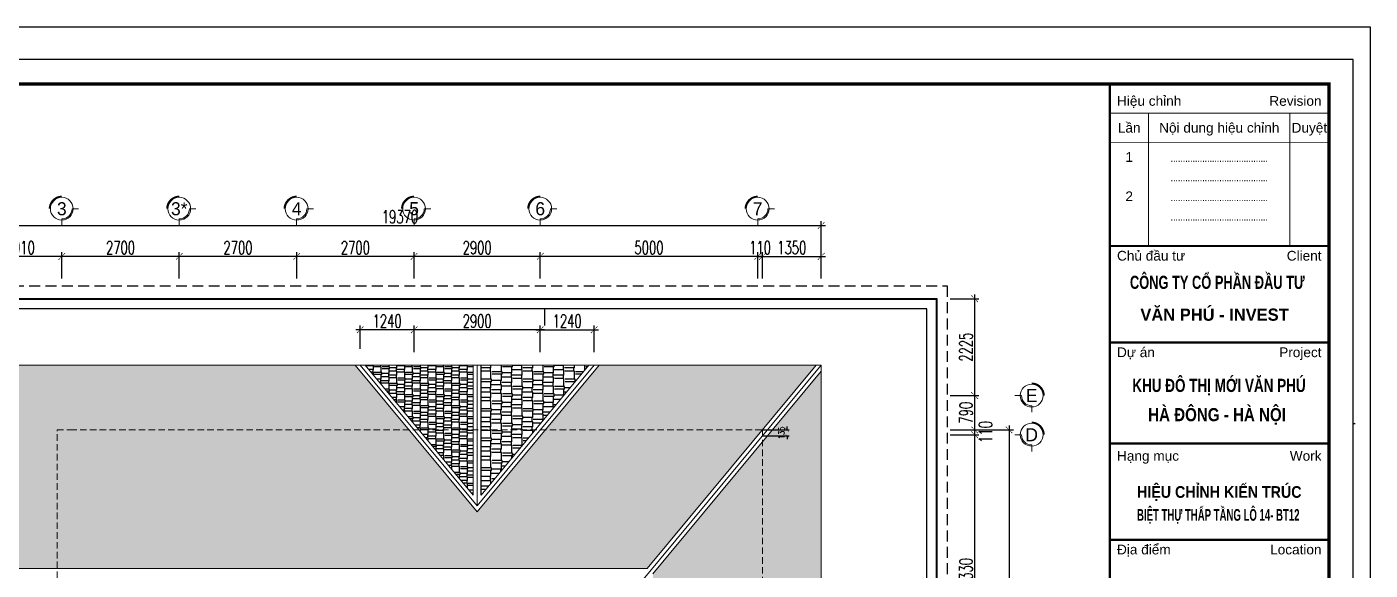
# Model space of a CAD drawing. Header units: millimetres. Extents: x -34806 to 662668, y 63228 to 99452.
# Drawn here: x 193090 to 223976, y 85471 to 97953 of the extents above; entities that cross this region are included whole.
import ezdxf
from ezdxf.enums import TextEntityAlignment as Align

# ---------------------------------------------------------------- set-up
doc = ezdxf.new("R2010")
doc.units = ezdxf.units.MM
doc.header["$LTSCALE"] = 200
doc.header["$MEASUREMENT"] = 0
doc.header["$PDMODE"] = 3
doc.header["$PDSIZE"] = 50
doc.linetypes.add('DASHED2', pattern=[0.375, 0.25, -0.125])
doc.linetypes.add('HIDDEN', pattern=[0.375, 0.25, -0.125])
doc.layers.get('0').update_dxf_attribs({"color": 95, "linetype": 'CONTINUOUS'})
doc.layers.get('DEFPOINTS').update_dxf_attribs({"linetype": 'CONTINUOUS'})
for name, color, linetype in [('DIM', 1, 'CONTINUOUS'), ('KHUNGTEN', 7, 'CONTINUOUS'), ('Net_Manh', 155, 'CONTINUOUS'), ('NOITHAT', 32, 'CONTINUOUS'), ('TEXT', 7, 'CONTINUOUS'), ('TPTA-Dimention', 251, 'CONTINUOUS'), ('TPTA-Text', 253, 'CONTINUOUS'), ('TPTA-Virtural', 253, 'CONTINUOUS')]:
    doc.layers.add(name, color=color, linetype=linetype)
doc.layers.add('hacth', color=251, linetype='CONTINUOUS', lineweight=13)
doc.layers.add('thay', color=7, linetype='CONTINUOUS', lineweight=18)
doc.styles.add('Aria H B iso', font='VHARIALB.ttf')
doc.styles.add('Arial iso', font='VNARIAL.ttf')
doc.styles.add('Arial N  iso', font='VNARIALN.ttf')
doc.styles.add('dam', font='VHAVANB.ttf', dxfattribs={"width": 0.9, "height": 450})
doc.styles.add('NHO', font='VNCC-RMS.SHX', dxfattribs={"width": 0.8})
doc.styles.add('RomanS', font='romans.shx', dxfattribs={"width": 0.8})
doc.styles.add('Scale', font='vnsimli.shx', dxfattribs={"width": 0.65, "bigfont": 'bigfont.shx'})
doc.dimstyles.new('D1', dxfattribs={"dimtxt": 140, "dimasz": 80, "dimexe": 50, "dimexo": 0, "dimgap": 60, "dimtad": 1, "dimdec": 0, "dimzin": 0, "dimdsep": 46, "dimtxsty": 'RomanS', "dimblk1": 'ARCHTICK', "dimblk2": 'ARCHTICK', "dimsah": 1, "dimcen": 100, "dimdle": 50, "dimclrt": 7, "dimadec": 0, "dimazin": 0, "dimtfac": 0.005, "dimtdec": 0, "dimtix": 1, "dimtofl": 0, "dimtmove": 2, "dimatfit": 3, "dimldrblk": 'ARCHTICK', "dimfxl": 1, "dimtvp": 0.8, "dimtolj": 1, "dimtzin": 0, "dimarcsym": 0})
doc.dimstyles.new('Scale', dxfattribs={"dimscale": 10, "dimtxt": 2, "dimasz": 0.8, "dimexe": 1, "dimexo": 0, "dimgap": 0.5, "dimtad": 1, "dimdec": 0, "dimzin": 0, "dimdsep": 46, "dimtxsty": 'Scale', "dimblk": 'ARCHTICK', "dimcen": 1, "dimdle": 1, "dimclrd": 8, "dimclre": 251, "dimclrt": 3, "dimadec": 0, "dimazin": 0, "dimtfac": 1, "dimtdec": 0, "dimtix": 1, "dimtmove": 2, "dimatfit": 3, "dimfxl": 1, "dimtolj": 1, "dimtzin": 0, "dimarcsym": 0})
pattern_1 = [(90, (0, -114049.68), (-240, 510), [120, -100, 140, -60, 180, -80]), (90, (-10, -113929.68), (-240, 510), [100, -380, 80, -120]), (90, (15, -113689.68), (-240, 510), [60, -620]), (180, (0, -114049.68), (-240, -170), [230, -730]), (180, (7e-15, -113929.68), (-240, -170), [225, -735]), (180, (1e-14, -113829.68), (-240, -170), [210, -750]), (180, (15, -113689.68), (-240, -170), [230, -730]), (180, (15, -113629.68), (-240, -170), [230, -730]), (180, (4e-14, -113449.68), (-240, -170), [220, -740])]

# ---------------------------------------------------------------- blocks, each defined once
blk = doc.blocks.new('_ArchTick')
at = {"layer": 'DIM', "color": 150}
blk.add_lwpolyline([(0.5, 0.5, 0.133, 0, 0), (0, 0, 0, 0.133, 0), (-0.5, -0.5, 0.133, 0.133, 0)], format="xyseb", dxfattribs=at)
blk = doc.blocks.new('*D720')
at = {"layer": 'DEFPOINTS', "color": 0}
for p in [(211354, 93389), (191984, 92170), (211354, 92170)]:
    blk.add_point(p, dxfattribs=at)
at = {"layer": 'TPTA-Text', "color": 8, "lineweight": -2}
blk.add_line((191884, 93389), (211454, 93389), dxfattribs=at)
at = {"layer": 'TPTA-Text', "color": 251, "lineweight": -2}
for p, q in [((191984, 92170), (191984, 93489)), ((211354, 92170), (211354, 93489))]:
    blk.add_line(p, q, dxfattribs=at)
at = {"layer": 'TPTA-Text', "color": 8, "lineweight": -2, "xscale": 150, "yscale": 150, "zscale": 150, "rotation": 180}
blk.add_blockref('_ArchTick', (191984, 93389), dxfattribs=at)
at = {"layer": 'TPTA-Text', "color": 8, "lineweight": -2, "xscale": 150, "yscale": 150, "zscale": 150}
blk.add_blockref('_ArchTick', (211354, 93389), dxfattribs=at)
at = {"layer": 'TPTA-Text', "color": 3, "insert": (201669, 93589), "char_height": 300, "attachment_point": 5, "style": 'Scale'}
blk.add_mtext('\\A1;19370', dxfattribs=at)
blk = doc.blocks.new('*D721')
at = {"layer": 'DEFPOINTS', "color": 0}
for p in [(209894, 92680), (209894, 92170), (210004, 92170)]:
    blk.add_point(p, dxfattribs=at)
at = {"layer": 'TPTA-Text', "color": 8, "lineweight": -2}
for p, q in [((209894, 92680), (209744, 92680)), ((210004, 92680), (209894, 92680)), ((210004, 92680), (210154, 92680))]:
    blk.add_line(p, q, dxfattribs=at)
at = {"layer": 'TPTA-Text', "color": 251, "lineweight": -2}
for p, q in [((209894, 92170), (209894, 92780)), ((210004, 92170), (210004, 92780))]:
    blk.add_line(p, q, dxfattribs=at)
at = {"layer": 'TPTA-Text', "color": 8, "lineweight": -2, "xscale": 150, "yscale": 150, "zscale": 150}
blk.add_blockref('_ArchTick', (209894, 92680), dxfattribs=at)
at = {"layer": 'TPTA-Text', "color": 8, "lineweight": -2, "xscale": 150, "yscale": 150, "zscale": 150, "rotation": 180}
blk.add_blockref('_ArchTick', (210004, 92680), dxfattribs=at)
at = {"layer": 'TPTA-Text', "color": 3, "insert": (209949, 92880), "char_height": 300, "attachment_point": 5, "style": 'Scale'}
blk.add_mtext('\\A1;110', dxfattribs=at)
blk = doc.blocks.new('*D722')
at = {"layer": 'DEFPOINTS', "color": 0}
for p in [(204894, 92680), (204894, 92170), (209894, 92170)]:
    blk.add_point(p, dxfattribs=at)
at = {"layer": 'TPTA-Text', "color": 8, "lineweight": -2}
blk.add_line((209994, 92680), (204794, 92680), dxfattribs=at)
at = {"layer": 'TPTA-Text', "color": 251, "lineweight": -2}
for p, q in [((204894, 92170), (204894, 92780)), ((209894, 92170), (209894, 92780))]:
    blk.add_line(p, q, dxfattribs=at)
at = {"layer": 'TPTA-Text', "color": 8, "lineweight": -2, "xscale": 150, "yscale": 150, "zscale": 150, "rotation": 180}
blk.add_blockref('_ArchTick', (204894, 92680), dxfattribs=at)
at = {"layer": 'TPTA-Text', "color": 8, "lineweight": -2, "xscale": 150, "yscale": 150, "zscale": 150}
blk.add_blockref('_ArchTick', (209894, 92680), dxfattribs=at)
at = {"layer": 'TPTA-Text', "color": 3, "insert": (207394, 92880), "char_height": 300, "attachment_point": 5, "style": 'Scale'}
blk.add_mtext('\\A1;5000', dxfattribs=at)
blk = doc.blocks.new('*D723')
at = {"layer": 'DEFPOINTS', "color": 0}
for p in [(201994, 92680), (201994, 92170), (204894, 92170)]:
    blk.add_point(p, dxfattribs=at)
at = {"layer": 'TPTA-Text', "color": 8, "lineweight": -2}
blk.add_line((204994, 92680), (201894, 92680), dxfattribs=at)
at = {"layer": 'TPTA-Text', "color": 251, "lineweight": -2}
for p, q in [((201994, 92170), (201994, 92780)), ((204894, 92170), (204894, 92780))]:
    blk.add_line(p, q, dxfattribs=at)
at = {"layer": 'TPTA-Text', "color": 8, "lineweight": -2, "xscale": 150, "yscale": 150, "zscale": 150, "rotation": 180}
blk.add_blockref('_ArchTick', (201994, 92680), dxfattribs=at)
at = {"layer": 'TPTA-Text', "color": 8, "lineweight": -2, "xscale": 150, "yscale": 150, "zscale": 150}
blk.add_blockref('_ArchTick', (204894, 92680), dxfattribs=at)
at = {"layer": 'TPTA-Text', "color": 3, "insert": (203444, 92880), "char_height": 300, "attachment_point": 5, "style": 'Scale'}
blk.add_mtext('\\A1;2900', dxfattribs=at)
blk = doc.blocks.new('*D724')
at = {"layer": 'DEFPOINTS', "color": 0}
for p in [(199294, 92680), (199294, 92170), (201994, 92170)]:
    blk.add_point(p, dxfattribs=at)
at = {"layer": 'TPTA-Text', "color": 8, "lineweight": -2}
blk.add_line((202094, 92680), (199194, 92680), dxfattribs=at)
at = {"layer": 'TPTA-Text', "color": 251, "lineweight": -2}
for p, q in [((199294, 92170), (199294, 92780)), ((201994, 92170), (201994, 92780))]:
    blk.add_line(p, q, dxfattribs=at)
at = {"layer": 'TPTA-Text', "color": 8, "lineweight": -2, "xscale": 150, "yscale": 150, "zscale": 150, "rotation": 180}
blk.add_blockref('_ArchTick', (199294, 92680), dxfattribs=at)
at = {"layer": 'TPTA-Text', "color": 8, "lineweight": -2, "xscale": 150, "yscale": 150, "zscale": 150}
blk.add_blockref('_ArchTick', (201994, 92680), dxfattribs=at)
at = {"layer": 'TPTA-Text', "color": 3, "insert": (200644, 92880), "char_height": 300, "attachment_point": 5, "style": 'Scale'}
blk.add_mtext('\\A1;2700', dxfattribs=at)
blk = doc.blocks.new('*D725')
at = {"layer": 'DEFPOINTS', "color": 0}
for p in [(191984, 92680), (191984, 92170), (193894, 92170)]:
    blk.add_point(p, dxfattribs=at)
at = {"layer": 'TPTA-Text', "color": 8, "lineweight": -2}
blk.add_line((193994, 92680), (191884, 92680), dxfattribs=at)
at = {"layer": 'TPTA-Text', "color": 251, "lineweight": -2}
for p, q in [((191984, 92170), (191984, 92780)), ((193894, 92170), (193894, 92780))]:
    blk.add_line(p, q, dxfattribs=at)
at = {"layer": 'TPTA-Text', "color": 8, "lineweight": -2, "xscale": 150, "yscale": 150, "zscale": 150, "rotation": 180}
blk.add_blockref('_ArchTick', (191984, 92680), dxfattribs=at)
at = {"layer": 'TPTA-Text', "color": 8, "lineweight": -2, "xscale": 150, "yscale": 150, "zscale": 150}
blk.add_blockref('_ArchTick', (193894, 92680), dxfattribs=at)
at = {"layer": 'TPTA-Text', "color": 3, "insert": (192939, 92880), "char_height": 300, "attachment_point": 5, "style": 'Scale'}
blk.add_mtext('\\A1;1910', dxfattribs=at)
blk = doc.blocks.new('*D726')
at = {"layer": 'DEFPOINTS', "color": 0}
for p in [(211354, 92680), (210004, 92170), (211354, 92170)]:
    blk.add_point(p, dxfattribs=at)
at = {"layer": 'TPTA-Text', "color": 8, "lineweight": -2}
blk.add_line((209904, 92680), (211454, 92680), dxfattribs=at)
at = {"layer": 'TPTA-Text', "color": 251, "lineweight": -2}
for p, q in [((210004, 92170), (210004, 92780)), ((211354, 92170), (211354, 92780))]:
    blk.add_line(p, q, dxfattribs=at)
at = {"layer": 'TPTA-Text', "color": 8, "lineweight": -2, "xscale": 150, "yscale": 150, "zscale": 150, "rotation": 180}
blk.add_blockref('_ArchTick', (210004, 92680), dxfattribs=at)
at = {"layer": 'TPTA-Text', "color": 8, "lineweight": -2, "xscale": 150, "yscale": 150, "zscale": 150}
blk.add_blockref('_ArchTick', (211354, 92680), dxfattribs=at)
at = {"layer": 'TPTA-Text', "color": 3, "insert": (210679, 92880), "char_height": 300, "attachment_point": 5, "style": 'Scale'}
blk.add_mtext('\\A1;1350', dxfattribs=at)
blk = doc.blocks.new('*D730')
at = {"layer": 'DEFPOINTS', "color": 0}
for p in [(214321, 88692), (214321, 74872), (215673, 74872)]:
    blk.add_point(p, dxfattribs=at)
at = {"layer": 'TPTA-Text', "color": 251, "lineweight": -2}
for p, q in [((214321, 88692), (215773, 88692)), ((214321, 74872), (215773, 74872))]:
    blk.add_line(p, q, dxfattribs=at)
at = {"layer": 'TPTA-Text', "color": 8, "lineweight": -2}
blk.add_line((215673, 88792), (215673, 74772), dxfattribs=at)
at = {"layer": 'TPTA-Text', "color": 8, "lineweight": -2, "xscale": 150, "yscale": 150, "zscale": 150}
for p, rotation in [((215673, 88692), 90), ((215673, 74872), 270)]:
    blk.add_blockref('_ArchTick', p, dxfattribs=dict(at, rotation=rotation))
at = {"layer": 'TPTA-Text', "color": 3, "insert": (215473, 81782), "char_height": 300, "attachment_point": 5, "rotation": 90, "style": 'Scale'}
blk.add_mtext('\\A1;13820', dxfattribs=at)
blk = doc.blocks.new('*D731')
at = {"layer": 'DEFPOINTS', "color": 0}
for p in [(214321, 91707), (214321, 89482), (214882, 89482)]:
    blk.add_point(p, dxfattribs=at)
at = {"layer": 'TPTA-Text', "color": 8, "lineweight": -2}
blk.add_line((214882, 91807), (214882, 89382), dxfattribs=at)
at = {"layer": 'TPTA-Text', "color": 251, "lineweight": -2}
for p, q in [((214321, 91707), (214982, 91707)), ((214321, 89482), (214982, 89482))]:
    blk.add_line(p, q, dxfattribs=at)
at = {"layer": 'TPTA-Text', "color": 8, "lineweight": -2, "xscale": 150, "yscale": 150, "zscale": 150}
for p, rotation in [((214882, 91707), 90), ((214882, 89482), 270)]:
    blk.add_blockref('_ArchTick', p, dxfattribs=dict(at, rotation=rotation))
at = {"layer": 'TPTA-Text', "color": 3, "insert": (214682, 90594), "char_height": 300, "attachment_point": 5, "rotation": 90, "style": 'Scale'}
blk.add_mtext('\\A1;2225', dxfattribs=at)
blk = doc.blocks.new('*D732')
at = {"layer": 'DEFPOINTS', "color": 0}
for p in [(214321, 89482), (214321, 88692), (214882, 88692)]:
    blk.add_point(p, dxfattribs=at)
at = {"layer": 'TPTA-Text', "color": 8, "lineweight": -2}
blk.add_line((214882, 89582), (214882, 88592), dxfattribs=at)
at = {"layer": 'TPTA-Text', "color": 251, "lineweight": -2}
for p, q in [((214321, 89482), (214982, 89482)), ((214321, 88692), (214982, 88692))]:
    blk.add_line(p, q, dxfattribs=at)
at = {"layer": 'TPTA-Text', "color": 8, "lineweight": -2, "xscale": 150, "yscale": 150, "zscale": 150}
for p, rotation in [((214882, 89482), 90), ((214882, 88692), 270)]:
    blk.add_blockref('_ArchTick', p, dxfattribs=dict(at, rotation=rotation))
at = {"layer": 'TPTA-Text', "color": 3, "insert": (214682, 89087), "char_height": 300, "attachment_point": 5, "rotation": 90, "style": 'Scale'}
blk.add_mtext('\\A1;790', dxfattribs=at)
blk = doc.blocks.new('*D733')
at = {"layer": 'DEFPOINTS', "color": 0}
for p in [(214321, 88692), (214321, 88582), (214882, 88582)]:
    blk.add_point(p, dxfattribs=at)
at = {"layer": 'TPTA-Text', "color": 251, "lineweight": -2}
for p, q in [((214321, 88692), (214982, 88692)), ((214321, 88582), (214982, 88582))]:
    blk.add_line(p, q, dxfattribs=at)
at = {"layer": 'TPTA-Text', "color": 8, "lineweight": -2}
blk.add_line((214882, 88792), (214882, 88482), dxfattribs=at)
at = {"layer": 'TPTA-Text', "color": 8, "lineweight": -2, "xscale": 150, "yscale": 150, "zscale": 150}
for p, rotation in [((214882, 88692), 90), ((214882, 88582), 270)]:
    blk.add_blockref('_ArchTick', p, dxfattribs=dict(at, rotation=rotation))
at = {"layer": 'TPTA-Text', "color": 3, "insert": (215132, 88644), "char_height": 300, "attachment_point": 5, "rotation": 90, "style": 'Scale'}
blk.add_mtext('\\A1;110', dxfattribs=at)
blk = doc.blocks.new('*D741')
at = {"layer": 'DEFPOINTS', "color": 0}
for p in [(214321, 88582), (214321, 82252), (214882, 82252)]:
    blk.add_point(p, dxfattribs=at)
at = {"layer": 'TPTA-Text', "color": 8, "lineweight": -2}
blk.add_line((214882, 88682), (214882, 82152), dxfattribs=at)
at = {"layer": 'TPTA-Text', "color": 251, "lineweight": -2}
for p, q in [((214321, 88582), (214982, 88582)), ((214321, 82252), (214982, 82252))]:
    blk.add_line(p, q, dxfattribs=at)
at = {"layer": 'TPTA-Text', "color": 8, "lineweight": -2, "xscale": 150, "yscale": 150, "zscale": 150}
for p, rotation in [((214882, 88582), 90), ((214882, 82252), 270)]:
    blk.add_blockref('_ArchTick', p, dxfattribs=dict(at, rotation=rotation))
at = {"layer": 'TPTA-Text', "color": 3, "insert": (214682, 85417), "char_height": 300, "attachment_point": 5, "rotation": 90, "style": 'Scale'}
blk.add_mtext('\\A1;6330', dxfattribs=at)
blk = doc.blocks.new('tr')
at = {"layer": 'thay', "ltscale": 600}
for p, q in [((0, -200), (0, 0)), ((313, -513), (513, -513))]:
    blk.add_line(p, q, dxfattribs=at)
at = {"layer": 'thay', "color": 150, "ltscale": 600, "const_width": 50}
blk.add_lwpolyline([(-375, -513, 0.414214), (0, -888, 0.414214)], format="xyb", dxfattribs=at)
at = {"layer": 'thay', "ltscale": 600}
blk.add_circle((0, -513), 350, dxfattribs=at)
blk.add_arc((0, -513), 313, 0, 90, dxfattribs=at)
blk = doc.blocks.new('*D746')
at = {"layer": 'DEFPOINTS', "color": 0}
for p in [(196594, 92680), (196594, 92170), (199294, 92170)]:
    blk.add_point(p, dxfattribs=at)
at = {"layer": 'TPTA-Text', "color": 8, "lineweight": -2}
blk.add_line((199394, 92680), (196494, 92680), dxfattribs=at)
at = {"layer": 'TPTA-Text', "color": 251, "lineweight": -2}
for p, q in [((196594, 92170), (196594, 92780)), ((199294, 92170), (199294, 92780))]:
    blk.add_line(p, q, dxfattribs=at)
at = {"layer": 'TPTA-Text', "color": 8, "lineweight": -2, "xscale": 150, "yscale": 150, "zscale": 150, "rotation": 180}
blk.add_blockref('_ArchTick', (196594, 92680), dxfattribs=at)
at = {"layer": 'TPTA-Text', "color": 8, "lineweight": -2, "xscale": 150, "yscale": 150, "zscale": 150}
blk.add_blockref('_ArchTick', (199294, 92680), dxfattribs=at)
at = {"layer": 'TPTA-Text', "color": 3, "insert": (197944, 92880), "char_height": 300, "attachment_point": 5, "style": 'Scale'}
blk.add_mtext('\\A1;2700', dxfattribs=at)
blk = doc.blocks.new('*D747')
at = {"layer": 'DEFPOINTS', "color": 0}
for p in [(193894, 92680), (193894, 92170), (196594, 92170)]:
    blk.add_point(p, dxfattribs=at)
at = {"layer": 'TPTA-Text', "color": 8, "lineweight": -2}
blk.add_line((196694, 92680), (193794, 92680), dxfattribs=at)
at = {"layer": 'TPTA-Text', "color": 251, "lineweight": -2}
for p, q in [((193894, 92170), (193894, 92780)), ((196594, 92170), (196594, 92780))]:
    blk.add_line(p, q, dxfattribs=at)
at = {"layer": 'TPTA-Text', "color": 8, "lineweight": -2, "xscale": 150, "yscale": 150, "zscale": 150, "rotation": 180}
blk.add_blockref('_ArchTick', (193894, 92680), dxfattribs=at)
at = {"layer": 'TPTA-Text', "color": 8, "lineweight": -2, "xscale": 150, "yscale": 150, "zscale": 150}
blk.add_blockref('_ArchTick', (196594, 92680), dxfattribs=at)
at = {"layer": 'TPTA-Text', "color": 3, "insert": (195244, 92880), "char_height": 300, "attachment_point": 5, "style": 'Scale'}
blk.add_mtext('\\A1;2700', dxfattribs=at)
blk = doc.blocks.new('*D793')
at = {"layer": 'DEFPOINTS', "color": 0}
for p in [(201994, 90992), (201994, 90482), (204894, 90482)]:
    blk.add_point(p, dxfattribs=at)
at = {"layer": 'TPTA-Text', "color": 8, "lineweight": -2}
blk.add_line((204994, 90992), (201894, 90992), dxfattribs=at)
at = {"layer": 'TPTA-Text', "color": 251, "lineweight": -2}
for p, q in [((201994, 90482), (201994, 91092)), ((204894, 90482), (204894, 91092))]:
    blk.add_line(p, q, dxfattribs=at)
at = {"layer": 'TPTA-Text', "color": 8, "lineweight": -2, "xscale": 150, "yscale": 150, "zscale": 150, "rotation": 180}
blk.add_blockref('_ArchTick', (201994, 90992), dxfattribs=at)
at = {"layer": 'TPTA-Text', "color": 8, "lineweight": -2, "xscale": 150, "yscale": 150, "zscale": 150}
blk.add_blockref('_ArchTick', (204894, 90992), dxfattribs=at)
at = {"layer": 'TPTA-Text', "color": 3, "insert": (203444, 91192), "char_height": 300, "attachment_point": 5, "style": 'Scale'}
blk.add_mtext('\\A1;2900', dxfattribs=at)
blk = doc.blocks.new('*D794')
at = {"layer": 'DEFPOINTS', "color": 0}
for p in [(200754, 90992), (200754, 90553), (201994, 90482)]:
    blk.add_point(p, dxfattribs=at)
at = {"layer": 'TPTA-Text', "color": 8, "lineweight": -2}
blk.add_line((202094, 90992), (200654, 90992), dxfattribs=at)
at = {"layer": 'TPTA-Text', "color": 251, "lineweight": -2}
for p, q in [((200754, 90553), (200754, 91092)), ((201994, 90482), (201994, 91092))]:
    blk.add_line(p, q, dxfattribs=at)
at = {"layer": 'TPTA-Text', "color": 8, "lineweight": -2, "xscale": 150, "yscale": 150, "zscale": 150, "rotation": 180}
blk.add_blockref('_ArchTick', (200754, 90992), dxfattribs=at)
at = {"layer": 'TPTA-Text', "color": 8, "lineweight": -2, "xscale": 150, "yscale": 150, "zscale": 150}
blk.add_blockref('_ArchTick', (201994, 90992), dxfattribs=at)
at = {"layer": 'TPTA-Text', "color": 3, "insert": (201374, 91192), "char_height": 300, "attachment_point": 5, "style": 'Scale'}
blk.add_mtext('\\A1;1240', dxfattribs=at)
blk = doc.blocks.new('*D795')
at = {"layer": 'DEFPOINTS', "color": 0}
for p in [(206133, 90992), (204894, 90482), (206133, 90482)]:
    blk.add_point(p, dxfattribs=at)
at = {"layer": 'TPTA-Text', "color": 8, "lineweight": -2}
blk.add_line((204794, 90992), (206233, 90992), dxfattribs=at)
at = {"layer": 'TPTA-Text', "color": 251, "lineweight": -2}
for p, q in [((204894, 90482), (204894, 91092)), ((206133, 90482), (206133, 91092))]:
    blk.add_line(p, q, dxfattribs=at)
at = {"layer": 'TPTA-Text', "color": 8, "lineweight": -2, "xscale": 150, "yscale": 150, "zscale": 150, "rotation": 180}
blk.add_blockref('_ArchTick', (204894, 90992), dxfattribs=at)
at = {"layer": 'TPTA-Text', "color": 8, "lineweight": -2, "xscale": 150, "yscale": 150, "zscale": 150}
blk.add_blockref('_ArchTick', (206133, 90992), dxfattribs=at)
at = {"layer": 'TPTA-Text', "color": 3, "insert": (205513, 91192), "char_height": 300, "attachment_point": 5, "style": 'Scale'}
blk.add_mtext('\\A1;1240', dxfattribs=at)
blk = doc.blocks.new('khung')
at = {"color": 8}
blk.add_line((27623, 17767), (30915, 17767), dxfattribs=at)
at = {"color": 4, "const_width": 34.9}
for points in [[(27623, 19305), (31115, 19305)], [(27623, 19305), (31115, 19305)], [(27623, 17767), (31115, 17767)], [(27623, 17767), (31115, 17767)], [(27623, 17767), (31115, 17767)]]:
    blk.add_lwpolyline(points, dxfattribs=at)
at = {"layer": 'DEFPOINTS', "color": 8}
blk.add_lwpolyline([(0, 0), (31503, 0), (31503, 22275), (0, 22275)], close=True, dxfattribs=at)
at = {"layer": 'KHUNGTEN', "color": 8}
for p, q in [((27623, 17767), (30915, 17767)), ((31503, 16475), (31536, 16475))]:
    blk.add_line(p, q, dxfattribs=at)
at = {"layer": 'KHUNGTEN', "color": 4}
for points, const_width in [([(848, 388), (31117, 388), (31117, 21887), (848, 21887)], 54.3), ([(27623, 21887), (31115, 21887), (31115, 388), (27623, 388)], 34.9)]:
    blk.add_lwpolyline(points, close=True, dxfattribs=dict(at, const_width=const_width))
at = {"layer": 'KHUNGTEN', "color": 8, "const_width": 15.5}
for points in [[(27623, 21421), (31115, 21421)], [(28243, 21421), (28243, 19305)], [(30494, 21421), (30494, 19305)], [(27623, 20956), (31115, 20956)]]:
    blk.add_lwpolyline(points, dxfattribs=at)
at = {"layer": 'KHUNGTEN', "color": 4, "const_width": 34.9}
for points in [[(27623, 19305), (31115, 19305)], [(27623, 17767), (31115, 17767)], [(27623, 17767), (31115, 17767)], [(27623, 16157), (31115, 16157)], [(27623, 14625), (31115, 14625)]]:
    blk.add_lwpolyline(points, dxfattribs=at)
at = {"color": 8, "style": 'Arial iso', "width": 1}
blk.add_text('Chñ ®Çu t\xad', height=155.2, dxfattribs=at).set_placement((27739, 19072))
blk.add_text('Client', height=155.2, dxfattribs=at).set_placement((30999, 19072), align=Align.RIGHT)
at = {"color": 7, "style": 'Aria H B iso'}
for s, height, width, p, p2 in [('c«ng ty cæ phÇn ®Çu t\xad', 209.56, 0.702507, (27945, 18621), (30730, 18621)), ('V¨n phó - invest', 194.03, 0.969518, (28111, 18114), (30476, 18114)), ('KHU §¤ THÞ MíI V¡N PHó', 209.56, 0.738944, (27982, 16979), (30746, 16979)), ('     hµ ®«ng - hµ néi      ', 209.56, 0.823662, (27900, 16513), (30833, 16513))]:
    blk.add_text(s, height=height, dxfattribs=dict(at, width=width)).set_placement(p, p2, align=Align.FIT)
for s, rotation, width, p, p2 in [('hiÖu chØnh kiÕn tróc ', 0.0076, 0.87215, (28058, 15293), (30743, 15293)), ('biÖt thù thÊp tÇng l« 14- bt12', 0.0078, 0.59135, (28058, 14928), (30648, 14928))]:
    blk.add_text(s, height=186.27, rotation=rotation, dxfattribs=dict(at, width=width)).set_placement(p, p2, align=Align.FIT)
at = {"layer": 'KHUNGTEN', "color": 8, "style": 'Arial iso', "width": 1}
for s, p in [('HiÖu chØnh', (27739, 21538)), ('Dù ¸n', (27739, 17534)), ('H¹ng môc', (27739, 15884)), ('§Þa ®iÓm', (27739, 14392))]:
    blk.add_text(s, height=155.2, dxfattribs=at).set_placement(p)
for s, p in [('Revision', (30999, 21538)), ('Project', (30999, 17534)), ('Work', (30999, 15884)), ('Location', (30999, 14392))]:
    blk.add_text(s, height=155.2, dxfattribs=at).set_placement(p, align=Align.RIGHT)
for s, height, p in [('LÇn', 155.2, (27933, 21188)), ('Néi dung hiÖu chØnh', 155.23, (29369, 21188)), ('DuyÖt', 155.2, (30805, 21188))]:
    blk.add_text(s, height=height, dxfattribs=at).set_placement(p, align=Align.MIDDLE_CENTER)
at = {"layer": 'KHUNGTEN', "color": 8}
for s, height, style, width, p in [('1', 155, 'Arial N  iso', 1, (27933, 20645)), ('........................................', 130.35, 'NHO', 0.8, (29369, 20645)), ('........................................', 130.35, 'NHO', 0.8, (29369, 20335)), ('2', 155, 'Arial N  iso', 1, (27933, 20019)), ('........................................', 130.35, 'NHO', 0.8, (29369, 20019)), ('........................................', 130.35, 'NHO', 0.8, (29369, 19709))]:
    blk.add_text(s, height=height, dxfattribs=dict(at, style=style, width=width)).set_placement(p, align=Align.CENTER)
at = {"layer": 'KHUNGTEN', "color": 8, "style": 'Arial iso'}
for s, width, p, p2 in [('§Þa chØ: sè 17 l« 2A, ®\xadêng Trung Yªn 1', 0.838812, (31504, 16488), (31535, 16488)), ('ph\xadêng Yªn Hoµ - quËn CÇu GiÊy - Hµ Néi', 0.782431, (31504, 16485), (31535, 16485)), ('Tel: 7833367-7833368       fax: 7833369', 0.836072, (31504, 16481), (31535, 16481)), ('Email:...................................................', 0.877697, (31504, 16477), (31535, 16477))]:
    blk.add_text(s, height=1.46, dxfattribs=dict(at, width=width)).set_placement(p, p2, align=Align.FIT)
blk = doc.blocks.new('*D1166')
at = {"color": 0, "lineweight": -2}
for p, q in [((210004, 88692), (210621, 88692)), ((210571, 88692), (210571, 88772)), ((210004, 88556), (210621, 88556)), ((210571, 88556), (210571, 88476))]:
    blk.add_line(p, q, dxfattribs=at)
at = {"layer": 'DEFPOINTS', "color": 0}
for p in [(210004, 88692), (210571, 88692), (210004, 88556)]:
    blk.add_point(p, dxfattribs=at)
at = {"color": 0, "lineweight": -2, "xscale": 80, "yscale": 80, "zscale": 80}
for p, rotation in [((210571, 88692), 270), ((210571, 88556), 90)]:
    blk.add_blockref('_ArchTick', p, dxfattribs=dict(at, rotation=rotation))
at = {"color": 7, "insert": (210441, 88624), "char_height": 140, "attachment_point": 5, "rotation": 90, "style": 'RomanS'}
blk.add_mtext('\\A1;135', dxfattribs=at)

msp = doc.modelspace()

# ---------------------------------------------------------------- hatches: boundary and pattern name
at = {"layer": 'NOITHAT'}
h = msp.add_hatch(dxfattribs=at)
h.set_pattern_fill('AR-RSHKE', color=256, scale=15, style=0)
h.set_pattern_definition([(0, (0, -114049.68), (382.5, 180), [90, -75, 105, -45, 135, -60]), (0, (90, -114042.18), (382.5, 180), [75, -285, 60, -90]), (0, (270, -114060.93), (382.5, 180), [45, -465]), (90, (0, -114049.68), (-127.5, 180), [172.5, -547.5]), (90, (90, -114049.68), (-127.5, 180), [168.75, -551.25]), (90, (165, -114049.68), (-127.5, 180), [157.5, -562.5]), (90, (270, -114060.93), (-127.5, 180), [172.5, -547.5]), (90, (315, -114060.93), (-127.5, 180), [172.5, -547.5]), (90, (450, -114049.68), (-127.5, 180), [165, -555])])
h.paths.add_polyline_path([(209999, 88691.6), (205010.6, 88691.6), (203443.5, 86806.6), (201876.5, 88691.6), (194088.5, 88691.6), (193783.5, 88691.6), (193783.5, 85506.6), (207351.3, 85506.6)])
h.paths.add_polyline_path([(193783.5, 88691.6), (194088.5, 88691.6), (201876.5, 88691.6), (200637.9, 90181.6), (194003.5, 90181.6), (192183.5, 90181.6), (192183.5, 85506.6), (193783.5, 85506.6)])
h.paths.add_polyline_path([(211237.7, 90181.6), (206249.2, 90181.6), (205010.6, 88691.6), (209999, 88691.6)])
h = msp.add_hatch(dxfattribs=at)
h.set_pattern_fill('AR-RSHKE', color=256, scale=15, angle=90, style=0)
h.set_pattern_definition([(90, (0, -114049.68), (-180, 382.5), [90, -75, 105, -45, 135, -60]), (90, (-7.5, -113959.68), (-180, 382.5), [75, -285, 60, -90]), (90, (11.25, -113779.68), (-180, 382.5), [45, -465]), (180, (0, -114049.68), (-180, -127.5), [172.5, -547.5]), (180, (6e-15, -113959.68), (-180, -127.5), [168.75, -551.25]), (180, (1e-14, -113884.68), (-180, -127.5), [157.5, -562.5]), (180, (11.25, -113779.68), (-180, -127.5), [172.5, -547.5]), (180, (11.25, -113734.68), (-180, -127.5), [172.5, -547.5]), (180, (3e-14, -113599.68), (-180, -127.5), [165, -555])])
h.paths.add_polyline_path([(203353.5, 88691.6), (202110.6, 88691.6), (203353.5, 87196.4)])
h.paths.add_polyline_path([(203353.5, 90181.6), (200871.9, 90181.6), (202110.6, 88691.6), (203353.5, 88691.6)])
h = msp.add_hatch(dxfattribs=at)
h.set_pattern_fill('AR-RSHKE', color=256, scale=20, angle=90, style=0)
h.set_pattern_definition(pattern_1)
h.paths.add_polyline_path([(204776.5, 88691.6), (203533.5, 88691.6), (203533.5, 87196.4)])
h.paths.add_polyline_path([(206015.2, 90181.6), (203533.5, 90181.6), (203533.5, 88691.6), (204776.5, 88691.6)])
h = msp.add_hatch(dxfattribs=at)
h.set_pattern_fill('AR-RSHKE', color=256, scale=20, angle=90, style=0)
h.set_pattern_definition(pattern_1)
h.paths.add_polyline_path([(210003.5, 88415.5), (207483.5, 85384.1), (207483.5, 76471.6), (210003.5, 76471.6)])
h.paths.add_polyline_path([(211353.7, 90039.6), (210003.5, 88415.5), (210003.5, 76471.6), (207483.5, 76471.6), (207483.5, 75071.6), (211353.7, 75071.6)])
h.paths.add_polyline_path([(210336.1, 88452.9), (210336.1, 88794.9), (210546.1, 88794.9), (210546.1, 88452.9)], flags=24)

# ---------------------------------------------------------------- linework, layer by layer
msp.add_lwpolyline([(223975.7, 64323.6), (177036, 64323.6), (177036, 97952.6), (223975.7, 97952.6)], close=True)
msp.add_lwpolyline([(203533.5, 87196.4), (203533.5, 90181.6)])
at = {"layer": 'Net_Manh', "linetype": 'DASHED2', "ltscale": 5}
msp.add_lwpolyline([(186021.1, 92003.3), (214248.4, 92003.3), (214248.4, 74406.3), (186021.1, 74406.3)], close=True, dxfattribs=at)
at = {"layer": 'thay'}
for p, q in [((203443.5, 86947.4), (200754.9, 90181.6)), ((203432.4, 80651.6), (211353.7, 90180.4)), ((203443.5, 86947.4), (206132.2, 90181.6)), ((203443.5, 86947.4), (203443.5, 90181.6)), ((207351.3, 85506.6), (211237.7, 90181.6)), ((207483.5, 85384.1), (211353.7, 90039.6)), ((191983.5, 85506.6), (207351.3, 85506.6))]:
    msp.add_line(p, q, dxfattribs=at)
msp.add_lwpolyline([(211353.7, 90181.6), (211353.7, 74871.6), (203433.4, 74871.6), (203433.4, 80651.6), (191983.5, 80651.6), (191983.5, 90181.6), (194003.5, 90181.6), (211353.7, 90181.6)], close=True, dxfattribs=at)
for points in [[(200637.9, 90181.6), (203443.5, 86806.6)], [(200871.9, 90181.6), (203353.5, 87196.4), (203353.5, 90181.6)], [(203443.5, 86806.6), (206249.2, 90181.6)], [(203533.5, 90181.6), (203533.5, 87196.4), (206015.2, 90181.6)]]:
    msp.add_lwpolyline(points, dxfattribs=at)
at = {"layer": 'thay', "linetype": 'HIDDEN', "ltscale": 3}
msp.add_lwpolyline([(210003.5, 88691.6), (210003.5, 76471.6), (204783.5, 76471.6), (204783.5, 82141.6), (193783.5, 82141.6), (193783.5, 88691.6), (194088.5, 88691.6)], close=True, dxfattribs=at)
at = {"layer": 'TPTA-Dimention'}
msp.add_line((205003.5, 91091.6), (205003.5, 91471.6), dxfattribs=at)
for points in [[(214018.5, 74406.3), (214018.5, 91706.6), (186021.1, 91706.6)], [(214003.5, 74406.3), (214003.5, 91691.6), (186021.1, 91691.6)], [(213783.5, 74406.3), (213783.5, 91471.6), (186021.1, 91471.6)]]:
    msp.add_lwpolyline(points, dxfattribs=at)
at = {"layer": 'TPTA-Virtural'}
msp.add_lwpolyline([(214018.5, 83981.6), (214018.5, 91706.6), (204893.5, 91706.6)], dxfattribs=at)

# ---------------------------------------------------------------- block references
at = {"layer": 'DIM', "yscale": 0.75, "zscale": 0.75, "rotation": 180}
for p, xscale in [((193893.5, 93389.3), -0.75), ((196593.5, 93389.3), -0.75), ((199293.5, 93389.3), -0.75), ((201993.5, 93389.3), -0.75), ((204893.5, 93389.3), -0.75), ((209893.5, 93389.3), -0.75), ((216193.7, 89096.7), 0.75), ((216193.7, 88196.7), 0.75)]:
    msp.add_blockref('tr', p, dxfattribs=dict(at, xscale=xscale))
at = {"layer": 'hacth', "xscale": 1.44238117831992, "yscale": 1.442381252141786, "zscale": 1.442381260145733}
msp.add_blockref('khung', (178145.8, 65073.6), dxfattribs=at)

# ---------------------------------------------------------------- texts
at = {"layer": 'TEXT', "linetype": 'Continuous', "style": 'dam'}
for s, p in [('3', (193893.5, 93774.2)), ('3*', (196593.5, 93774.2)), ('4', (199293.5, 93774.2)), ('5', (201993.5, 93774.2)), ('6', (204893.5, 93774.2)), ('7', (209893.5, 93774.2)), ('e', (216193.7, 89481.6)), ('d', (216193.7, 88581.6))]:
    msp.add_text(s, height=300, dxfattribs=at).set_placement(p, align=Align.MIDDLE)

# ---------------------------------------------------------------- dimensions: what is measured, and where the dimension line sits
dim = msp.add_linear_dim(base=(210571.1, 88691.6), p1=(210003.5, 88556.2), p2=(210003.5, 88691.6), angle=90, dimstyle='D1')
dim.commit()
dim.dimension.update_dxf_attribs({"geometry": '*D1166', "text_midpoint": (210441.1, 88623.9)})
at = {"layer": 'TPTA-Text'}
for base, p1, p2, picture, middle in [((211353.7, 93389.3), (191983.5, 92170.4), (211353.7, 92170.4), '*D720', (201668.6, 93589.3)), ((191983.5, 92680.2), (193893.5, 92170.4), (191983.5, 92170.4), '*D725', (192938.5, 92880.2)), ((193893.5, 92680.2), (196593.5, 92170.4), (193893.5, 92170.4), '*D747', (195243.5, 92880.2)), ((196593.5, 92680.2), (199293.5, 92170.4), (196593.5, 92170.4), '*D746', (197943.5, 92880.2)), ((199293.5, 92680.2), (201993.5, 92170.4), (199293.5, 92170.4), '*D724', (200643.5, 92880.2)), ((201993.5, 92680.2), (204893.5, 92170.4), (201993.5, 92170.4), '*D723', (203443.5, 92880.2)), ((204893.5, 92680.2), (209893.5, 92170.4), (204893.5, 92170.4), '*D722', (207393.5, 92880.2)), ((209893.5, 92680.2), (210003.5, 92170.4), (209893.5, 92170.4), '*D721', (209948.5, 92880.2)), ((211353.7, 92680.2), (210003.5, 92170.4), (211353.7, 92170.4), '*D726', (210678.6, 92880.2)), ((200753.9, 90992.2), (201993.5, 90482.5), (200753.9, 90553), '*D794', (201373.7, 91192.2)), ((201993.5, 90992.2), (204893.5, 90482.5), (201993.5, 90482.5), '*D793', (203443.5, 91192.2)), ((206133.2, 90992.2), (204893.5, 90482.5), (206133.2, 90482.5), '*D795', (205513.4, 91192.2))]:
    dim = msp.add_linear_dim(base=base, p1=p1, p2=p2, dimstyle='Scale', override={"dimscale": 100, "dimtxt": 3, "dimasz": 1.5, "dimfxl": 110}, dxfattribs=at)
    dim.commit()
    dim.dimension.update_dxf_attribs({"geometry": picture, "text_midpoint": middle})
for base, p1, p2, picture, middle in [((214882.3, 89481.6), (214320.7, 91706.6), (214320.7, 89481.6), '*D731', (214682.3, 90594.1)), ((214882.3, 88691.6), (214320.7, 89481.6), (214320.7, 88691.6), '*D732', (214682.3, 89086.6)), ((215672.7, 74871.6), (214320.7, 88691.6), (214320.7, 74871.6), '*D730', (215472.7, 81781.6)), ((214882.3, 82251.6), (214320.7, 88581.6), (214320.7, 82251.6), '*D741', (214682.3, 85416.6))]:
    dim = msp.add_linear_dim(base=base, p1=p1, p2=p2, angle=90, dimstyle='Scale', override={"dimscale": 100, "dimtxt": 3, "dimasz": 1.5, "dimfxl": 110}, dxfattribs=at)
    dim.commit()
    dim.dimension.update_dxf_attribs({"geometry": picture, "text_midpoint": middle})
dim = msp.add_linear_dim(base=(214882.3, 88581.6), p1=(214320.7, 88691.6), p2=(214320.7, 88581.6), angle=90, dimstyle='Scale', override={"dimscale": 100, "dimtxt": 3, "dimasz": 1.5, "dimfxl": 110}, dxfattribs=at)
dim.commit()
dim.dimension.update_dxf_attribs({"geometry": '*D733', "text_midpoint": (215131.7, 88644.1), "dimtype": 128})

doc.saveas('drawing.dxf')
